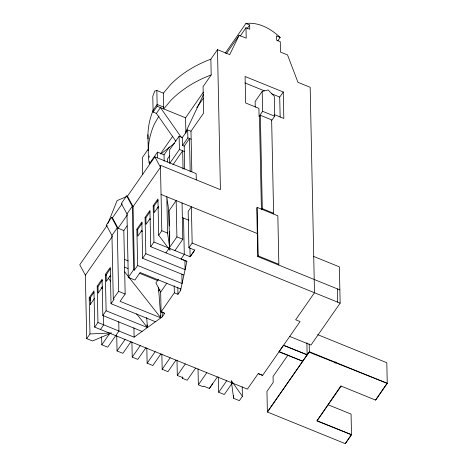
<?xml version="1.0" encoding="UTF-8"?>
<svg xmlns="http://www.w3.org/2000/svg" width="467" height="467" viewBox="0 0 467 467"><rect width="100%" height="100%" fill="white"/><g stroke="black" fill="none" stroke-linecap="round" stroke-linejoin="round"><path stroke-width="0.7" d="M174.191 285.746L174.337 292.815L177.962 294.292L180.531 290.602L186.905 261.339L181.056 259.004L184.29 254.363L183.525 218.077M107.953 223.389L117.094 200.612L127.468 196.198L154.857 156.842L196.14 173.607L196.274 179.853M185.86 131.776L203.519 94.521M225.158 53.291L245.905 23.484L249.676 25.014L249.763 29.263L245.992 27.734L246.214 38.154L239.157 35.288L229.711 54.61L217.488 49.648L210.862 59.169A109.932 84.585 -1.2 0 0 170.537 84.597L163.397 93.155L163.73 108.928L170.864 100.37A109.932 84.585 -1.2 0 1 211.189 74.942L210.862 59.169M158.973 115.985L154.384 124.053A109.932 84.585 -1.2 0 0 149.341 163.806L157.478 152.119L164.034 154.781L164.168 161.22M188.913 247.714L192.153 243.062L191.394 206.776L188.154 211.428L188.913 247.714L194.739 250.084L190.18 256.757L153.947 242.04L153.182 205.754L157.934 198.93L158.692 235.216L170.029 250.33L167.571 233.08L166.812 196.788L169.001 212.181L169.293 225.97M288.005 355.019L273.049 376.507L273.172 382.461L266.949 391.404L267.381 412.017L345.276 443.65L351.412 434.678L316.918 420.93L340.811 385.97L375.596 400.091L387.248 383.349L386.816 362.731L317.648 334.646M375.596 400.091L387.079 383.284L309.037 352.182L267.381 412.017L309.352 351.715L309.189 343.899M153.083 110.288L157.134 104.474L163.695 107.136M153.123 112.086L157.169 106.266L156.842 90.493L154.764 91.024L152.791 96.313L153.123 112.086L156.398 113.417L175.861 141.215M156.398 113.417L160.45 107.597L181.57 137.765M148.179 149.224L142.382 157.554L142.733 174.331M127.386 214.826L118.069 228.211L112.448 217.78L111.625 217.447L106.324 225.065L111.952 235.491L113.277 298.962L114.1 299.294L111.029 303.696L155.464 321.745M126.645 195.866L132.272 206.297L133.603 269.763L134.42 270.095L133.089 206.63L127.468 196.198L126.645 195.866L121.344 203.484L126.971 213.909L128.297 277.38L134.875 280.048L140.118 272.524L180.863 289.055M211.189 74.942L203.057 86.634L203.612 113.107L190.98 131.25L191.832 171.78M226.291 53.769L239.157 35.288M107.141 225.398L79.752 264.754L85.379 275.18L86.704 338.645L92.466 340.986L111.531 332.936L89.973 333.958L86.704 338.645M112.448 217.78L122.167 203.816M240.184 36.082L245.992 27.734M247.183 28.586L249.676 25.014M172.802 136.148L160.753 153.45L160.771 154.069L174.419 143.381M185.889 133.165L185.568 117.795L203.425 92.139M164.034 154.781L169.422 147.041M196.77 107.749L203.402 98.228M179.118 136.201L169.398 150.164L169.679 163.462L179.398 149.498L179.118 136.201L182.399 137.531L182.568 145.465L184.208 146.13L184.687 168.972M111.952 235.491L117.252 227.878L111.625 217.447M126.971 213.909L132.272 206.297L133.089 206.63L160.485 167.274L154.857 156.842M85.379 275.18L112.354 236.425M169.825 155.599L167.379 159.113L167.437 161.996M182.399 137.531L187.699 129.914L190.98 131.25M182.568 145.465L187.868 137.847L187.699 129.914M158.471 287.17L160.823 317.864L120.066 301.332L125.156 294.012L123.825 230.546L127.065 225.894M184.208 146.13L189.509 138.512L190.203 171.838M172.959 164.793L182.679 150.829L183.058 169.036M89.973 333.958L89.215 297.666L93.96 290.848L94.719 327.133L247.393 389.134L258.21 373.594L262.623 375.357L300.053 321.576L295.658 319.79L314.484 292.739L310.181 87.288L297.958 82.326L287.538 54.937L280.48 52.071L280.258 41.645L276.493 40.115L276.406 35.866L280.171 37.395L277.684 40.973M94.719 327.133L97.953 322.493L97.194 286.201L102.069 279.196L102.828 315.482L142.079 331.418M134.42 270.095L137.637 265.478L136.878 229.186L141.875 222.006L142.633 258.298L183.91 275.04M142.633 258.298L145.838 253.692L145.074 217.406L149.954 210.395L150.713 246.687L186.882 261.374M93.99 292.313L90.032 297.999L90.09 300.655M102.623 286.744L98.152 293.165L98.012 286.534L102.483 280.112M110.41 275.553L106.307 281.449L106.167 274.818L110.27 268.922M141.997 230.167L137.835 236.15L137.695 229.519L142.277 222.94M150.1 218.527L146.037 224.37L145.897 217.739L149.96 211.901M158.494 206.467L154.145 212.718L154.005 206.087L158.074 200.244M90.172 304.63L94.527 298.378M113.277 298.962L118.577 291.344L117.252 227.878L123.825 230.546M128.297 277.38L133.603 269.763M102.828 315.482L106.108 310.771L105.349 274.485L110.27 267.41L111.029 303.696M150.713 246.687L153.947 242.04M158.692 235.216L161.81 230.739L160.444 165.3L220.418 189.66L217.488 49.648M271.543 120.725L274.684 116.213L274.269 96.284L268.151 89.962L262.191 91.38L255.128 101.537L255.245 107.136M100.481 329.469L103.709 324.828L103.511 315.394M261.409 209.216L259.465 116.546L259.08 116.388L262.612 111.309L262.191 91.38M259.465 116.546L260.353 115.273L271.642 119.861L273.604 213.256L273.16 213.892M118.752 321.582L118.951 331.015L107.702 347.174L101.812 344.78L109.827 333.263M169.048 248.175L176.917 236.874L176.158 200.588L168.85 211.084L169.609 247.376M165.954 252.875L169.182 248.228M280.159 117.112L279.715 97.072L283.247 91.993L245.082 76.495L245.665 102.979L258.911 108.356L259.08 116.388M174.938 250.569L182.807 239.267L182.048 202.976M158.406 279.359L155.92 282.932L160.666 292.068L161.08 311.857L164.711 313.334L162.294 316.807L134.122 337.18L97.953 322.493M130.888 341.821L122.874 353.332L117.048 350.968L125.063 339.456M160.666 292.068L166.882 283.136M194.739 250.084L190.116 256.727L189.929 248.024M174.337 292.815L161.08 311.857L164.723 313.31M145.803 347.874L137.788 359.392L132.225 357.132L140.24 345.615M160.829 353.98L152.814 365.492L147.134 363.186L155.149 351.674M278.408 264.941L278.852 264.304L277.836 215.789L257.189 207.406L256.751 208.037L257.766 256.558L339.865 289.896M261.864 209.304L262.308 208.667L260.353 115.273M175.971 360.127L167.957 371.644L162.166 369.292L170.181 357.775M257.766 256.558L258.204 255.922L257.189 207.406M195.62 368.107L187.162 380.255L182.498 378.358L182.936 377.727L177.302 375.439L185.317 363.921M212.613 383.804L209.374 388.451L203.583 386.11L203.139 386.74L198.358 384.802L206.817 372.654M209.374 388.462L217.388 376.939M232.297 382.998L224.283 394.516L218.719 392.257L226.734 380.739M242.402 396.308L239.378 400.645L233.634 398.31L231.229 380.517L242.402 396.308L242.204 386.874M313.725 256.453L339.386 266.873L340.145 303.159L310.975 345.066L289.715 336.433M335.913 362.112L335.137 363.221L335.113 361.896M341.155 386.11L317.064 420.726L351.499 434.713L345.276 443.65M158.313 290.999L160.006 289.773M89.215 297.666L90.3 297.619L90.44 304.245M245.905 23.484C258.852 21.891 270.994 28.861 280.171 37.395M307.239 354.751L283.475 345.282L279.027 351.791L302.727 361.236L279.12 351.651M106.108 310.771L147.444 327.542L146.679 317.548M244.895 82.928L264.316 90.814M271.677 93.809L279.715 97.072M274.193 114.561L283.837 118.478L283.247 91.993M262.612 111.309L274.684 116.213M156.842 90.493L163.397 93.155M157.169 106.266L185.568 117.795M187.868 137.847L191.149 139.178M179.398 149.498L184.319 151.495M262.308 208.667L273.604 213.256M161.051 194.453L257.282 233.529M153.182 205.754L154.005 206.087M157.35 207.447L158.687 207.99M182.194 217.534L188.709 220.179M258.204 255.922L278.852 264.304M145.074 217.406L145.897 217.739M149.265 219.111L150.613 219.653M161.81 230.739L167.571 233.08M176.917 236.874L182.807 239.267M192.153 243.062L340.145 303.159M136.878 229.186L137.695 229.519M141.052 230.885L142.394 231.428M145.838 253.692L185.09 269.634L184.891 260.212M124.187 259.273L128.244 260.919M137.637 265.478L182.066 283.522L181.873 274.1M124.642 267.206L127.976 268.56M139.312 273.166L157.98 280.749M309.352 351.715L387.248 383.349M283.539 345.306L307.14 354.891L306.889 342.755M106.167 274.818L105.349 274.485L106.184 275.542M109.541 276.19L110.889 276.738M118.577 291.344L125.156 294.012M97.194 286.201L98.012 286.534M101.1 287.789L102.331 288.291M258.21 373.594L262.606 375.38M328.108 404.772L351.067 414.095L351.499 434.713M107.994 277.824L110.714 281.257M136.562 313.83L147.444 327.542L146.912 324.74M124.666 271.858L160.823 317.864L160.426 315.762M337.372 288.886L337.653 302.143M233.57 395.409L233.634 398.31M218.398 377.015L218.719 392.257M198.026 368.837L198.358 384.802M182.463 376.904L182.498 378.358M180.484 288.431L180.531 290.602M177.816 287.17L177.962 294.292M176.987 360.197L177.302 375.439M169.649 232.187L169.755 237.265M169.416 231.772L169.702 245.566M162.183 311.734L162.294 316.807M161.845 354.05L162.166 369.292M157.478 152.119L157.595 157.84M149.177 155.92L149.207 157.356M149.294 161.658L149.341 163.806M147.94 134.654L148.273 150.427M146.819 347.944L147.134 363.186M133.924 327.758L134.122 337.18M131.904 341.891L132.225 357.132M116.732 335.726L117.048 350.968M101.643 336.8L101.812 344.78M147.981 138.892A109.932 84.585 -1.2 0 1 153.176 110.294"/></g></svg>
